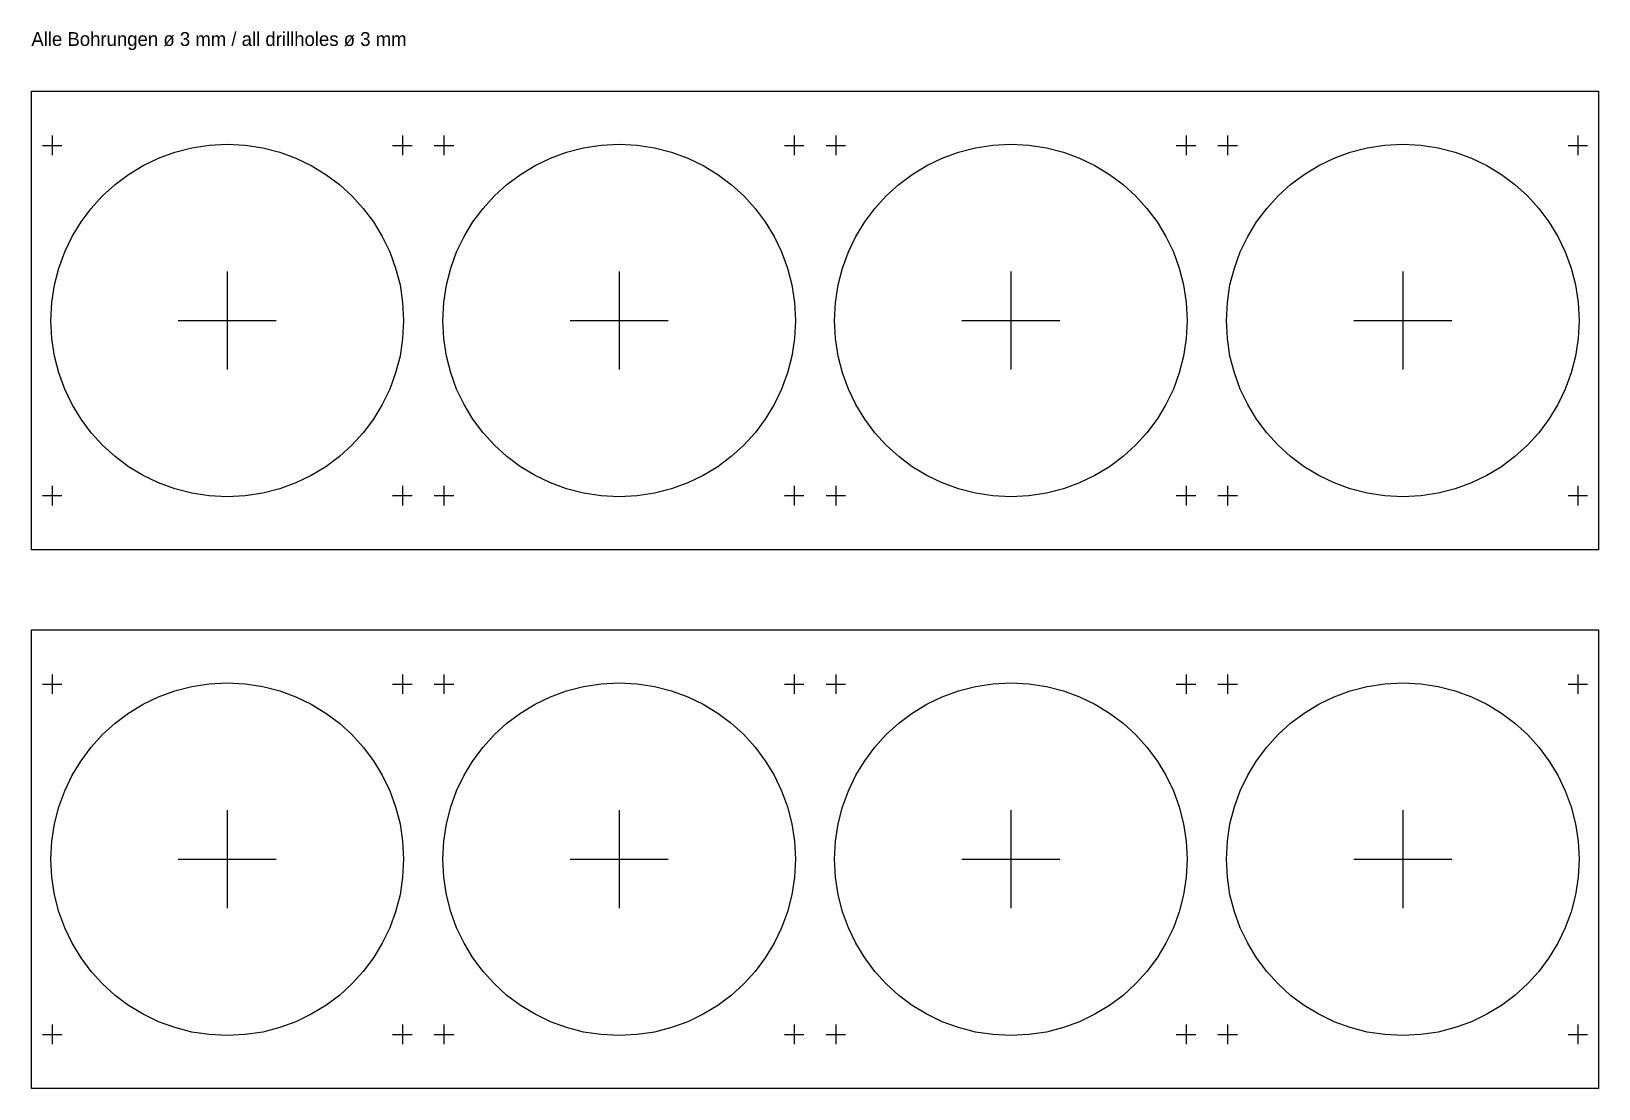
# Model space of a CAD drawing. Extents: x -160 to 160, y -102 to 114.
import ezdxf

# ---------------------------------------------------------------- set-up
doc = ezdxf.new("R2010")
doc.units = 0
doc.layers.add('EBENE_1', color=7, linetype='CONTINUOUS')

# ---------------------------------------------------------------- blocks, each defined once
blk = doc.blocks.new('BLOCK_2')
at = {"layer": 'EBENE_1', "color": 250}
for points in [[(-157.75, 90.75), (-153.75, 90.75)], [(-155.75, 92.75), (-155.75, 88.75)]]:
    blk.add_lwpolyline(points, dxfattribs=at)
blk = doc.blocks.new('BLOCK_3')
at = {"layer": 'EBENE_1', "color": 250}
for points in [[(-86.25, 90.75), (-82.25, 90.75)], [(-84.25, 92.75), (-84.25, 88.75)]]:
    blk.add_lwpolyline(points, dxfattribs=at)
blk = doc.blocks.new('BLOCK_4')
at = {"layer": 'EBENE_1', "color": 250}
for points in [[(-86.25, 19.25), (-82.25, 19.25)], [(-84.25, 21.25), (-84.25, 17.25)]]:
    blk.add_lwpolyline(points, dxfattribs=at)
blk = doc.blocks.new('BLOCK_5')
at = {"layer": 'EBENE_1', "color": 250}
for points in [[(-157.75, 19.25), (-153.75, 19.25)], [(-155.75, 21.25), (-155.75, 17.25)]]:
    blk.add_lwpolyline(points, dxfattribs=at)
blk = doc.blocks.new('BLOCK_6')
at = {"layer": 'EBENE_1', "color": 250}
for points in [[(-130.71, 89.38), (-127.26, 90.27)], [(-127.26, 90.27), (-123.68, 90.81)], [(-123.68, 90.81), (-120, 91)], [(-120, 91), (-116.32, 90.81)], [(-116.32, 90.81), (-112.74, 90.27)], [(-112.74, 90.27), (-109.29, 89.38)], [(-140.13, 84.85), (-137.16, 86.65)], [(-137.16, 86.65), (-134.01, 88.17)], [(-134.01, 88.17), (-130.71, 89.38)], [(-109.29, 89.38), (-105.99, 88.17)], [(-105.99, 88.17), (-102.84, 86.65)], [(-102.84, 86.65), (-99.87, 84.85)], [(-142.9, 82.78), (-140.13, 84.85)], [(-99.87, 84.85), (-97.1, 82.78)], [(-147.78, 77.9), (-145.46, 80.46)], [(-145.46, 80.46), (-142.9, 82.78)], [(-97.1, 82.78), (-94.54, 80.46)], [(-94.54, 80.46), (-92.22, 77.9)], [(-149.85, 75.13), (-147.78, 77.9)], [(-92.22, 77.9), (-90.15, 75.13)], [(-151.65, 72.16), (-149.85, 75.13)], [(-90.15, 75.13), (-88.34, 72.16)], [(-153.17, 69.01), (-151.65, 72.16)], [(-88.34, 72.16), (-86.83, 69.01)], [(-154.38, 65.71), (-153.17, 69.01)], [(-86.83, 69.01), (-85.62, 65.71)], [(-155.27, 62.26), (-154.38, 65.71)], [(-85.62, 65.71), (-84.73, 62.26)], [(-155.81, 58.68), (-155.27, 62.26)], [(-84.73, 62.26), (-84.19, 58.68)], [(-156, 55), (-155.81, 58.68)], [(-84.19, 58.68), (-84, 55)], [(-155.81, 51.32), (-156, 55)], [(-84, 55), (-84.19, 51.32)], [(-84, 55), (-84, 55)], [(-155.27, 47.74), (-155.81, 51.32)], [(-84.19, 51.32), (-84.73, 47.74)], [(-154.38, 44.29), (-155.27, 47.74)], [(-84.73, 47.74), (-85.62, 44.29)], [(-153.17, 40.99), (-154.38, 44.29)], [(-85.62, 44.29), (-86.83, 40.99)], [(-151.65, 37.84), (-153.17, 40.99)], [(-86.83, 40.99), (-88.34, 37.84)], [(-149.85, 34.87), (-151.65, 37.84)], [(-88.34, 37.84), (-90.15, 34.87)], [(-147.78, 32.1), (-149.85, 34.87)], [(-145.46, 29.54), (-147.78, 32.1)], [(-92.22, 32.1), (-94.54, 29.54)], [(-90.15, 34.87), (-92.22, 32.1)], [(-142.9, 27.22), (-145.46, 29.54)], [(-94.54, 29.54), (-97.1, 27.22)], [(-140.13, 25.15), (-142.9, 27.22)], [(-97.1, 27.22), (-99.87, 25.15)], [(-137.16, 23.35), (-140.13, 25.15)], [(-134.01, 21.83), (-137.16, 23.35)], [(-102.84, 23.35), (-105.99, 21.83)], [(-99.87, 25.15), (-102.84, 23.35)], [(-130.71, 20.62), (-134.01, 21.83)], [(-127.26, 19.73), (-130.71, 20.62)], [(-123.68, 19.19), (-127.26, 19.73)], [(-112.74, 19.73), (-116.32, 19.19)], [(-109.29, 20.62), (-112.74, 19.73)], [(-105.99, 21.83), (-109.29, 20.62)], [(-120, 19), (-123.68, 19.19)], [(-116.32, 19.19), (-120, 19)]]:
    blk.add_lwpolyline(points, dxfattribs=at)
blk = doc.blocks.new('BLOCK_7')
at = {"layer": 'EBENE_1', "color": 250}
for points in [[(-77.75, 90.75), (-73.75, 90.75)], [(-75.75, 92.75), (-75.75, 88.75)]]:
    blk.add_lwpolyline(points, dxfattribs=at)
blk = doc.blocks.new('BLOCK_8')
at = {"layer": 'EBENE_1', "color": 250}
for points in [[(-6.25, 90.75), (-2.25, 90.75)], [(-4.25, 92.75), (-4.25, 88.75)]]:
    blk.add_lwpolyline(points, dxfattribs=at)
blk = doc.blocks.new('BLOCK_9')
at = {"layer": 'EBENE_1', "color": 250}
for points in [[(-6.25, 19.25), (-2.25, 19.25)], [(-4.25, 21.25), (-4.25, 17.25)]]:
    blk.add_lwpolyline(points, dxfattribs=at)
blk = doc.blocks.new('BLOCK_10')
at = {"layer": 'EBENE_1', "color": 250}
for points in [[(-77.75, 19.25), (-73.75, 19.25)], [(-75.75, 21.25), (-75.75, 17.25)]]:
    blk.add_lwpolyline(points, dxfattribs=at)
blk = doc.blocks.new('BLOCK_11')
at = {"layer": 'EBENE_1', "color": 250}
for points in [[(-50.71, 89.38), (-47.26, 90.27)], [(-47.26, 90.27), (-43.68, 90.81)], [(-43.68, 90.81), (-40, 91)], [(-40, 91), (-36.32, 90.81)], [(-36.32, 90.81), (-32.74, 90.27)], [(-32.74, 90.27), (-29.29, 89.38)], [(-60.13, 84.85), (-57.16, 86.65)], [(-57.16, 86.65), (-54.01, 88.17)], [(-54.01, 88.17), (-50.71, 89.38)], [(-29.29, 89.38), (-25.99, 88.17)], [(-25.99, 88.17), (-22.84, 86.65)], [(-22.84, 86.65), (-19.87, 84.85)], [(-62.9, 82.78), (-60.13, 84.85)], [(-19.87, 84.85), (-17.1, 82.78)], [(-67.78, 77.9), (-65.46, 80.46)], [(-65.46, 80.46), (-62.9, 82.78)], [(-17.1, 82.78), (-14.54, 80.46)], [(-14.54, 80.46), (-12.22, 77.9)], [(-69.85, 75.13), (-67.78, 77.9)], [(-12.22, 77.9), (-10.15, 75.13)], [(-71.65, 72.16), (-69.85, 75.13)], [(-10.15, 75.13), (-8.35, 72.16)], [(-73.17, 69.01), (-71.65, 72.16)], [(-8.35, 72.16), (-6.83, 69.01)], [(-74.38, 65.71), (-73.17, 69.01)], [(-6.83, 69.01), (-5.62, 65.71)], [(-75.27, 62.26), (-74.38, 65.71)], [(-5.62, 65.71), (-4.73, 62.26)], [(-75.81, 58.68), (-75.27, 62.26)], [(-4.73, 62.26), (-4.19, 58.68)], [(-76, 55), (-75.81, 58.68)], [(-4.19, 58.68), (-4, 55)], [(-75.81, 51.32), (-76, 55)], [(-4, 55), (-4.19, 51.32)], [(-4, 55), (-4, 55)], [(-75.27, 47.74), (-75.81, 51.32)], [(-4.19, 51.32), (-4.73, 47.74)], [(-74.38, 44.29), (-75.27, 47.74)], [(-4.73, 47.74), (-5.62, 44.29)], [(-73.17, 40.99), (-74.38, 44.29)], [(-5.62, 44.29), (-6.83, 40.99)], [(-71.65, 37.84), (-73.17, 40.99)], [(-6.83, 40.99), (-8.35, 37.84)], [(-69.85, 34.87), (-71.65, 37.84)], [(-8.35, 37.84), (-10.15, 34.87)], [(-67.78, 32.1), (-69.85, 34.87)], [(-65.46, 29.54), (-67.78, 32.1)], [(-12.22, 32.1), (-14.54, 29.54)], [(-10.15, 34.87), (-12.22, 32.1)], [(-62.9, 27.22), (-65.46, 29.54)], [(-14.54, 29.54), (-17.1, 27.22)], [(-60.13, 25.15), (-62.9, 27.22)], [(-17.1, 27.22), (-19.87, 25.15)], [(-57.16, 23.35), (-60.13, 25.15)], [(-54.01, 21.83), (-57.16, 23.35)], [(-22.84, 23.35), (-25.99, 21.83)], [(-19.87, 25.15), (-22.84, 23.35)], [(-50.71, 20.62), (-54.01, 21.83)], [(-47.26, 19.73), (-50.71, 20.62)], [(-43.68, 19.19), (-47.26, 19.73)], [(-32.74, 19.73), (-36.32, 19.19)], [(-29.29, 20.62), (-32.74, 19.73)], [(-25.99, 21.83), (-29.29, 20.62)], [(-40, 19), (-43.68, 19.19)], [(-36.32, 19.19), (-40, 19)]]:
    blk.add_lwpolyline(points, dxfattribs=at)
blk = doc.blocks.new('BLOCK_12')
at = {"layer": 'EBENE_1', "color": 250}
for points in [[(2.25, 90.75), (6.25, 90.75)], [(4.25, 92.75), (4.25, 88.75)]]:
    blk.add_lwpolyline(points, dxfattribs=at)
blk = doc.blocks.new('BLOCK_13')
at = {"layer": 'EBENE_1', "color": 250}
for points in [[(73.75, 90.75), (77.75, 90.75)], [(75.75, 92.75), (75.75, 88.75)]]:
    blk.add_lwpolyline(points, dxfattribs=at)
blk = doc.blocks.new('BLOCK_14')
at = {"layer": 'EBENE_1', "color": 250}
for points in [[(73.75, 19.25), (77.75, 19.25)], [(75.75, 21.25), (75.75, 17.25)]]:
    blk.add_lwpolyline(points, dxfattribs=at)
blk = doc.blocks.new('BLOCK_15')
at = {"layer": 'EBENE_1', "color": 250}
for points in [[(2.25, 19.25), (6.25, 19.25)], [(4.25, 21.25), (4.25, 17.25)]]:
    blk.add_lwpolyline(points, dxfattribs=at)
blk = doc.blocks.new('BLOCK_16')
at = {"layer": 'EBENE_1', "color": 250}
for points in [[(29.29, 89.38), (32.74, 90.27)], [(32.74, 90.27), (36.32, 90.81)], [(36.32, 90.81), (40, 91)], [(40, 91), (43.68, 90.81)], [(43.68, 90.81), (47.26, 90.27)], [(47.26, 90.27), (50.71, 89.38)], [(19.87, 84.85), (22.84, 86.65)], [(22.84, 86.65), (25.99, 88.17)], [(25.99, 88.17), (29.29, 89.38)], [(50.71, 89.38), (54.01, 88.17)], [(54.01, 88.17), (57.16, 86.65)], [(57.16, 86.65), (60.13, 84.85)], [(17.1, 82.78), (19.87, 84.85)], [(60.13, 84.85), (62.9, 82.78)], [(12.22, 77.9), (14.54, 80.46)], [(14.54, 80.46), (17.1, 82.78)], [(62.9, 82.78), (65.46, 80.46)], [(65.46, 80.46), (67.78, 77.9)], [(10.15, 75.13), (12.22, 77.9)], [(67.78, 77.9), (69.85, 75.13)], [(8.35, 72.16), (10.15, 75.13)], [(69.85, 75.13), (71.65, 72.16)], [(6.83, 69.01), (8.35, 72.16)], [(71.65, 72.16), (73.17, 69.01)], [(5.62, 65.71), (6.83, 69.01)], [(73.17, 69.01), (74.38, 65.71)], [(4.73, 62.26), (5.62, 65.71)], [(74.38, 65.71), (75.27, 62.26)], [(4.19, 58.68), (4.73, 62.26)], [(75.27, 62.26), (75.81, 58.68)], [(4, 55), (4.19, 58.68)], [(75.81, 58.68), (76, 55)], [(4.19, 51.32), (4, 55)], [(76, 55), (75.81, 51.32)], [(76, 55), (76, 55)], [(4.73, 47.74), (4.19, 51.32)], [(75.81, 51.32), (75.27, 47.74)], [(5.62, 44.29), (4.73, 47.74)], [(75.27, 47.74), (74.38, 44.29)], [(6.83, 40.99), (5.62, 44.29)], [(74.38, 44.29), (73.17, 40.99)], [(8.35, 37.84), (6.83, 40.99)], [(73.17, 40.99), (71.65, 37.84)], [(10.15, 34.87), (8.35, 37.84)], [(71.65, 37.84), (69.85, 34.87)], [(12.22, 32.1), (10.15, 34.87)], [(14.54, 29.54), (12.22, 32.1)], [(67.78, 32.1), (65.46, 29.54)], [(69.85, 34.87), (67.78, 32.1)], [(17.1, 27.22), (14.54, 29.54)], [(65.46, 29.54), (62.9, 27.22)], [(19.87, 25.15), (17.1, 27.22)], [(62.9, 27.22), (60.13, 25.15)], [(22.84, 23.35), (19.87, 25.15)], [(25.99, 21.83), (22.84, 23.35)], [(57.16, 23.35), (54.01, 21.83)], [(60.13, 25.15), (57.16, 23.35)], [(29.29, 20.62), (25.99, 21.83)], [(32.74, 19.73), (29.29, 20.62)], [(36.32, 19.19), (32.74, 19.73)], [(47.26, 19.73), (43.68, 19.19)], [(50.71, 20.62), (47.26, 19.73)], [(54.01, 21.83), (50.71, 20.62)], [(40, 19), (36.32, 19.19)], [(43.68, 19.19), (40, 19)]]:
    blk.add_lwpolyline(points, dxfattribs=at)
blk = doc.blocks.new('BLOCK_17')
at = {"layer": 'EBENE_1', "color": 250}
for points in [[(82.25, 90.75), (86.25, 90.75)], [(84.25, 92.75), (84.25, 88.75)]]:
    blk.add_lwpolyline(points, dxfattribs=at)
blk = doc.blocks.new('BLOCK_18')
at = {"layer": 'EBENE_1', "color": 250}
for points in [[(153.75, 90.75), (157.75, 90.75)], [(155.75, 92.75), (155.75, 88.75)]]:
    blk.add_lwpolyline(points, dxfattribs=at)
blk = doc.blocks.new('BLOCK_19')
at = {"layer": 'EBENE_1', "color": 250}
for points in [[(153.75, 19.25), (157.75, 19.25)], [(155.75, 21.25), (155.75, 17.25)]]:
    blk.add_lwpolyline(points, dxfattribs=at)
blk = doc.blocks.new('BLOCK_20')
at = {"layer": 'EBENE_1', "color": 250}
for points in [[(82.25, 19.25), (86.25, 19.25)], [(84.25, 21.25), (84.25, 17.25)]]:
    blk.add_lwpolyline(points, dxfattribs=at)
blk = doc.blocks.new('BLOCK_21')
at = {"layer": 'EBENE_1', "color": 250}
for points in [[(109.29, 89.38), (112.74, 90.27)], [(112.74, 90.27), (116.32, 90.81)], [(116.32, 90.81), (120, 91)], [(120, 91), (123.68, 90.81)], [(123.68, 90.81), (127.26, 90.27)], [(127.26, 90.27), (130.71, 89.38)], [(99.87, 84.85), (102.84, 86.65)], [(102.84, 86.65), (105.99, 88.17)], [(105.99, 88.17), (109.29, 89.38)], [(130.71, 89.38), (134.01, 88.17)], [(134.01, 88.17), (137.16, 86.65)], [(137.16, 86.65), (140.13, 84.85)], [(97.1, 82.78), (99.87, 84.85)], [(140.13, 84.85), (142.9, 82.78)], [(92.22, 77.9), (94.54, 80.46)], [(94.54, 80.46), (97.1, 82.78)], [(142.9, 82.78), (145.46, 80.46)], [(145.46, 80.46), (147.78, 77.9)], [(90.15, 75.13), (92.22, 77.9)], [(147.78, 77.9), (149.85, 75.13)], [(88.35, 72.16), (90.15, 75.13)], [(149.85, 75.13), (151.65, 72.16)], [(86.83, 69.01), (88.35, 72.16)], [(151.65, 72.16), (153.17, 69.01)], [(85.62, 65.71), (86.83, 69.01)], [(153.17, 69.01), (154.38, 65.71)], [(84.73, 62.26), (85.62, 65.71)], [(154.38, 65.71), (155.27, 62.26)], [(84.19, 58.68), (84.73, 62.26)], [(155.27, 62.26), (155.81, 58.68)], [(84, 55), (84.19, 58.68)], [(155.81, 58.68), (156, 55)], [(84.19, 51.32), (84, 55)], [(156, 55), (155.81, 51.32)], [(156, 55), (156, 55)], [(84.73, 47.74), (84.19, 51.32)], [(155.81, 51.32), (155.27, 47.74)], [(85.62, 44.29), (84.73, 47.74)], [(155.27, 47.74), (154.38, 44.29)], [(86.83, 40.99), (85.62, 44.29)], [(154.38, 44.29), (153.17, 40.99)], [(88.35, 37.84), (86.83, 40.99)], [(153.17, 40.99), (151.65, 37.84)], [(90.15, 34.87), (88.35, 37.84)], [(151.65, 37.84), (149.85, 34.87)], [(92.22, 32.1), (90.15, 34.87)], [(94.54, 29.54), (92.22, 32.1)], [(147.78, 32.1), (145.46, 29.54)], [(149.85, 34.87), (147.78, 32.1)], [(97.1, 27.22), (94.54, 29.54)], [(145.46, 29.54), (142.9, 27.22)], [(99.87, 25.15), (97.1, 27.22)], [(142.9, 27.22), (140.13, 25.15)], [(102.84, 23.35), (99.87, 25.15)], [(105.99, 21.83), (102.84, 23.35)], [(137.16, 23.35), (134.01, 21.83)], [(140.13, 25.15), (137.16, 23.35)], [(109.29, 20.62), (105.99, 21.83)], [(112.74, 19.73), (109.29, 20.62)], [(116.32, 19.19), (112.74, 19.73)], [(127.26, 19.73), (123.68, 19.19)], [(130.71, 20.62), (127.26, 19.73)], [(134.01, 21.83), (130.71, 20.62)], [(120, 19), (116.32, 19.19)], [(123.68, 19.19), (120, 19)]]:
    blk.add_lwpolyline(points, dxfattribs=at)
blk = doc.blocks.new('BLOCK_22')
at = {"layer": 'EBENE_1', "color": 250}
for points in [[(-155.75, -17.25), (-155.75, -21.25)], [(-157.75, -19.25), (-153.75, -19.25)]]:
    blk.add_lwpolyline(points, dxfattribs=at)
blk = doc.blocks.new('BLOCK_23')
at = {"layer": 'EBENE_1', "color": 250}
for points in [[(-84.25, -17.25), (-84.25, -21.25)], [(-86.25, -19.25), (-82.25, -19.25)]]:
    blk.add_lwpolyline(points, dxfattribs=at)
blk = doc.blocks.new('BLOCK_24')
at = {"layer": 'EBENE_1', "color": 250}
for points in [[(-84.25, -88.75), (-84.25, -92.75)], [(-86.25, -90.75), (-82.25, -90.75)]]:
    blk.add_lwpolyline(points, dxfattribs=at)
blk = doc.blocks.new('BLOCK_25')
at = {"layer": 'EBENE_1', "color": 250}
for points in [[(-155.75, -88.75), (-155.75, -92.75)], [(-157.75, -90.75), (-153.75, -90.75)]]:
    blk.add_lwpolyline(points, dxfattribs=at)
blk = doc.blocks.new('BLOCK_26')
at = {"layer": 'EBENE_1', "color": 250}
for points in [[(-127.26, -19.73), (-123.68, -19.19)], [(-123.68, -19.19), (-120, -19)], [(-120, -19), (-116.32, -19.19)], [(-116.32, -19.19), (-112.74, -19.73)], [(-137.16, -23.35), (-134.01, -21.83)], [(-134.01, -21.83), (-130.71, -20.62)], [(-130.71, -20.62), (-127.26, -19.73)], [(-112.74, -19.73), (-109.29, -20.62)], [(-109.29, -20.62), (-105.99, -21.83)], [(-105.99, -21.83), (-102.84, -23.35)], [(-142.9, -27.22), (-140.13, -25.15)], [(-140.13, -25.15), (-137.16, -23.35)], [(-102.84, -23.35), (-99.87, -25.15)], [(-99.87, -25.15), (-97.1, -27.22)], [(-145.46, -29.54), (-142.9, -27.22)], [(-97.1, -27.22), (-94.54, -29.54)], [(-147.78, -32.1), (-145.46, -29.54)], [(-94.54, -29.54), (-92.22, -32.1)], [(-151.65, -37.84), (-149.85, -34.87)], [(-149.85, -34.87), (-147.78, -32.1)], [(-92.22, -32.1), (-90.15, -34.87)], [(-90.15, -34.87), (-88.35, -37.84)], [(-153.17, -40.99), (-151.65, -37.84)], [(-88.35, -37.84), (-86.83, -40.99)], [(-154.38, -44.29), (-153.17, -40.99)], [(-86.83, -40.99), (-85.62, -44.29)], [(-155.27, -47.74), (-154.38, -44.29)], [(-85.62, -44.29), (-84.73, -47.74)], [(-155.81, -51.32), (-155.27, -47.74)], [(-84.73, -47.74), (-84.19, -51.32)], [(-156, -55), (-155.81, -51.32)], [(-84.19, -51.32), (-84, -55)], [(-155.81, -58.68), (-156, -55)], [(-84, -55), (-84.19, -58.68)], [(-84, -55), (-84, -55)], [(-155.27, -62.26), (-155.81, -58.68)], [(-84.19, -58.68), (-84.73, -62.26)], [(-154.38, -65.71), (-155.27, -62.26)], [(-84.73, -62.26), (-85.62, -65.71)], [(-153.17, -69.01), (-154.38, -65.71)], [(-85.62, -65.71), (-86.83, -69.01)], [(-151.65, -72.16), (-153.17, -69.01)], [(-86.83, -69.01), (-88.35, -72.16)], [(-149.85, -75.13), (-151.65, -72.16)], [(-88.35, -72.16), (-90.15, -75.13)], [(-147.78, -77.9), (-149.85, -75.13)], [(-90.15, -75.13), (-92.22, -77.9)], [(-145.46, -80.46), (-147.78, -77.9)], [(-92.22, -77.9), (-94.54, -80.46)], [(-142.9, -82.78), (-145.46, -80.46)], [(-140.13, -84.85), (-142.9, -82.78)], [(-97.1, -82.78), (-99.87, -84.85)], [(-94.54, -80.46), (-97.1, -82.78)], [(-137.16, -86.65), (-140.13, -84.85)], [(-99.87, -84.85), (-102.84, -86.65)], [(-134.01, -88.17), (-137.16, -86.65)], [(-130.71, -89.38), (-134.01, -88.17)], [(-127.26, -90.27), (-130.71, -89.38)], [(-109.29, -89.38), (-112.74, -90.27)], [(-105.99, -88.17), (-109.29, -89.38)], [(-102.84, -86.65), (-105.99, -88.17)], [(-123.68, -90.81), (-127.26, -90.27)], [(-120, -91), (-123.68, -90.81)], [(-116.32, -90.81), (-120, -91)], [(-112.74, -90.27), (-116.32, -90.81)]]:
    blk.add_lwpolyline(points, dxfattribs=at)
blk = doc.blocks.new('BLOCK_27')
at = {"layer": 'EBENE_1', "color": 250}
for points in [[(-75.75, -17.25), (-75.75, -21.25)], [(-77.75, -19.25), (-73.75, -19.25)]]:
    blk.add_lwpolyline(points, dxfattribs=at)
blk = doc.blocks.new('BLOCK_28')
at = {"layer": 'EBENE_1', "color": 250}
for points in [[(-4.25, -17.25), (-4.25, -21.25)], [(-6.25, -19.25), (-2.25, -19.25)]]:
    blk.add_lwpolyline(points, dxfattribs=at)
blk = doc.blocks.new('BLOCK_29')
at = {"layer": 'EBENE_1', "color": 250}
for points in [[(-4.25, -88.75), (-4.25, -92.75)], [(-6.25, -90.75), (-2.25, -90.75)]]:
    blk.add_lwpolyline(points, dxfattribs=at)
blk = doc.blocks.new('BLOCK_30')
at = {"layer": 'EBENE_1', "color": 250}
for points in [[(-75.75, -88.75), (-75.75, -92.75)], [(-77.75, -90.75), (-73.75, -90.75)]]:
    blk.add_lwpolyline(points, dxfattribs=at)
blk = doc.blocks.new('BLOCK_31')
at = {"layer": 'EBENE_1', "color": 250}
for points in [[(-47.26, -19.73), (-43.68, -19.19)], [(-43.68, -19.19), (-40, -19)], [(-40, -19), (-36.32, -19.19)], [(-36.32, -19.19), (-32.74, -19.73)], [(-57.16, -23.35), (-54.01, -21.83)], [(-54.01, -21.83), (-50.71, -20.62)], [(-50.71, -20.62), (-47.26, -19.73)], [(-32.74, -19.73), (-29.29, -20.62)], [(-29.29, -20.62), (-25.99, -21.83)], [(-25.99, -21.83), (-22.84, -23.35)], [(-62.9, -27.22), (-60.13, -25.15)], [(-60.13, -25.15), (-57.16, -23.35)], [(-22.84, -23.35), (-19.87, -25.15)], [(-19.87, -25.15), (-17.1, -27.22)], [(-65.46, -29.54), (-62.9, -27.22)], [(-17.1, -27.22), (-14.54, -29.54)], [(-67.78, -32.1), (-65.46, -29.54)], [(-14.54, -29.54), (-12.22, -32.1)], [(-71.66, -37.84), (-69.85, -34.87)], [(-69.85, -34.87), (-67.78, -32.1)], [(-12.22, -32.1), (-10.15, -34.87)], [(-10.15, -34.87), (-8.35, -37.84)], [(-73.17, -40.99), (-71.66, -37.84)], [(-8.35, -37.84), (-6.83, -40.99)], [(-74.38, -44.29), (-73.17, -40.99)], [(-6.83, -40.99), (-5.62, -44.29)], [(-75.27, -47.74), (-74.38, -44.29)], [(-5.62, -44.29), (-4.73, -47.74)], [(-75.81, -51.32), (-75.27, -47.74)], [(-4.73, -47.74), (-4.19, -51.32)], [(-76, -55), (-75.81, -51.32)], [(-4.19, -51.32), (-4, -55)], [(-75.81, -58.68), (-76, -55)], [(-4, -55), (-4.19, -58.68)], [(-4, -55), (-4, -55)], [(-75.27, -62.26), (-75.81, -58.68)], [(-4.19, -58.68), (-4.73, -62.26)], [(-74.38, -65.71), (-75.27, -62.26)], [(-4.73, -62.26), (-5.62, -65.71)], [(-73.17, -69.01), (-74.38, -65.71)], [(-5.62, -65.71), (-6.83, -69.01)], [(-71.66, -72.16), (-73.17, -69.01)], [(-6.83, -69.01), (-8.35, -72.16)], [(-69.85, -75.13), (-71.66, -72.16)], [(-8.35, -72.16), (-10.15, -75.13)], [(-67.78, -77.9), (-69.85, -75.13)], [(-10.15, -75.13), (-12.22, -77.9)], [(-65.46, -80.46), (-67.78, -77.9)], [(-12.22, -77.9), (-14.54, -80.46)], [(-62.9, -82.78), (-65.46, -80.46)], [(-60.13, -84.85), (-62.9, -82.78)], [(-17.1, -82.78), (-19.87, -84.85)], [(-14.54, -80.46), (-17.1, -82.78)], [(-57.16, -86.65), (-60.13, -84.85)], [(-19.87, -84.85), (-22.84, -86.65)], [(-54.01, -88.17), (-57.16, -86.65)], [(-50.71, -89.38), (-54.01, -88.17)], [(-47.26, -90.27), (-50.71, -89.38)], [(-29.29, -89.38), (-32.74, -90.27)], [(-25.99, -88.17), (-29.29, -89.38)], [(-22.84, -86.65), (-25.99, -88.17)], [(-43.68, -90.81), (-47.26, -90.27)], [(-40, -91), (-43.68, -90.81)], [(-36.32, -90.81), (-40, -91)], [(-32.74, -90.27), (-36.32, -90.81)]]:
    blk.add_lwpolyline(points, dxfattribs=at)
blk = doc.blocks.new('BLOCK_32')
at = {"layer": 'EBENE_1', "color": 250}
for points in [[(4.25, -17.25), (4.25, -21.25)], [(2.25, -19.25), (6.25, -19.25)]]:
    blk.add_lwpolyline(points, dxfattribs=at)
blk = doc.blocks.new('BLOCK_33')
at = {"layer": 'EBENE_1', "color": 250}
for points in [[(75.75, -17.25), (75.75, -21.25)], [(73.75, -19.25), (77.75, -19.25)]]:
    blk.add_lwpolyline(points, dxfattribs=at)
blk = doc.blocks.new('BLOCK_34')
at = {"layer": 'EBENE_1', "color": 250}
for points in [[(75.75, -88.75), (75.75, -92.75)], [(73.75, -90.75), (77.75, -90.75)]]:
    blk.add_lwpolyline(points, dxfattribs=at)
blk = doc.blocks.new('BLOCK_35')
at = {"layer": 'EBENE_1', "color": 250}
for points in [[(4.25, -88.75), (4.25, -92.75)], [(2.25, -90.75), (6.25, -90.75)]]:
    blk.add_lwpolyline(points, dxfattribs=at)
blk = doc.blocks.new('BLOCK_36')
at = {"layer": 'EBENE_1', "color": 250}
for points in [[(32.74, -19.73), (36.32, -19.19)], [(36.32, -19.19), (40, -19)], [(40, -19), (43.68, -19.19)], [(43.68, -19.19), (47.26, -19.73)], [(22.84, -23.35), (25.99, -21.83)], [(25.99, -21.83), (29.29, -20.62)], [(29.29, -20.62), (32.74, -19.73)], [(47.26, -19.73), (50.71, -20.62)], [(50.71, -20.62), (54.01, -21.83)], [(54.01, -21.83), (57.16, -23.35)], [(17.1, -27.22), (19.87, -25.15)], [(19.87, -25.15), (22.84, -23.35)], [(57.16, -23.35), (60.13, -25.15)], [(60.13, -25.15), (62.9, -27.22)], [(14.54, -29.54), (17.1, -27.22)], [(62.9, -27.22), (65.46, -29.54)], [(12.22, -32.1), (14.54, -29.54)], [(65.46, -29.54), (67.78, -32.1)], [(8.34, -37.84), (10.15, -34.87)], [(10.15, -34.87), (12.22, -32.1)], [(67.78, -32.1), (69.85, -34.87)], [(69.85, -34.87), (71.65, -37.84)], [(6.83, -40.99), (8.34, -37.84)], [(71.65, -37.84), (73.17, -40.99)], [(5.62, -44.29), (6.83, -40.99)], [(73.17, -40.99), (74.38, -44.29)], [(4.73, -47.74), (5.62, -44.29)], [(74.38, -44.29), (75.27, -47.74)], [(4.19, -51.32), (4.73, -47.74)], [(75.27, -47.74), (75.81, -51.32)], [(4, -55), (4.19, -51.32)], [(75.81, -51.32), (76, -55)], [(4.19, -58.68), (4, -55)], [(76, -55), (75.81, -58.68)], [(76, -55), (76, -55)], [(4.73, -62.26), (4.19, -58.68)], [(75.81, -58.68), (75.27, -62.26)], [(5.62, -65.71), (4.73, -62.26)], [(75.27, -62.26), (74.38, -65.71)], [(6.83, -69.01), (5.62, -65.71)], [(74.38, -65.71), (73.17, -69.01)], [(8.34, -72.16), (6.83, -69.01)], [(73.17, -69.01), (71.65, -72.16)], [(10.15, -75.13), (8.34, -72.16)], [(71.65, -72.16), (69.85, -75.13)], [(12.22, -77.9), (10.15, -75.13)], [(69.85, -75.13), (67.78, -77.9)], [(14.54, -80.46), (12.22, -77.9)], [(67.78, -77.9), (65.46, -80.46)], [(17.1, -82.78), (14.54, -80.46)], [(19.87, -84.85), (17.1, -82.78)], [(62.9, -82.78), (60.13, -84.85)], [(65.46, -80.46), (62.9, -82.78)], [(22.84, -86.65), (19.87, -84.85)], [(60.13, -84.85), (57.16, -86.65)], [(25.99, -88.17), (22.84, -86.65)], [(29.29, -89.38), (25.99, -88.17)], [(32.74, -90.27), (29.29, -89.38)], [(50.71, -89.38), (47.26, -90.27)], [(54.01, -88.17), (50.71, -89.38)], [(57.16, -86.65), (54.01, -88.17)], [(36.32, -90.81), (32.74, -90.27)], [(40, -91), (36.32, -90.81)], [(43.68, -90.81), (40, -91)], [(47.26, -90.27), (43.68, -90.81)]]:
    blk.add_lwpolyline(points, dxfattribs=at)
blk = doc.blocks.new('BLOCK_37')
at = {"layer": 'EBENE_1', "color": 250}
for points in [[(84.25, -17.25), (84.25, -21.25)], [(82.25, -19.25), (86.25, -19.25)]]:
    blk.add_lwpolyline(points, dxfattribs=at)
blk = doc.blocks.new('BLOCK_38')
at = {"layer": 'EBENE_1', "color": 250}
for points in [[(155.75, -17.25), (155.75, -21.25)], [(153.75, -19.25), (157.75, -19.25)]]:
    blk.add_lwpolyline(points, dxfattribs=at)
blk = doc.blocks.new('BLOCK_39')
at = {"layer": 'EBENE_1', "color": 250}
for points in [[(155.75, -88.75), (155.75, -92.75)], [(153.75, -90.75), (157.75, -90.75)]]:
    blk.add_lwpolyline(points, dxfattribs=at)
blk = doc.blocks.new('BLOCK_40')
at = {"layer": 'EBENE_1', "color": 250}
for points in [[(84.25, -88.75), (84.25, -92.75)], [(82.25, -90.75), (86.25, -90.75)]]:
    blk.add_lwpolyline(points, dxfattribs=at)
blk = doc.blocks.new('BLOCK_41')
at = {"layer": 'EBENE_1', "color": 250}
for points in [[(112.74, -19.73), (116.32, -19.19)], [(116.32, -19.19), (120, -19)], [(120, -19), (123.68, -19.19)], [(123.68, -19.19), (127.26, -19.73)], [(102.84, -23.35), (105.99, -21.83)], [(105.99, -21.83), (109.29, -20.62)], [(109.29, -20.62), (112.74, -19.73)], [(127.26, -19.73), (130.71, -20.62)], [(130.71, -20.62), (134.01, -21.83)], [(134.01, -21.83), (137.16, -23.35)], [(97.1, -27.22), (99.87, -25.15)], [(99.87, -25.15), (102.84, -23.35)], [(137.16, -23.35), (140.13, -25.15)], [(140.13, -25.15), (142.9, -27.22)], [(94.54, -29.54), (97.1, -27.22)], [(142.9, -27.22), (145.46, -29.54)], [(92.22, -32.1), (94.54, -29.54)], [(145.46, -29.54), (147.78, -32.1)], [(88.34, -37.84), (90.15, -34.87)], [(90.15, -34.87), (92.22, -32.1)], [(147.78, -32.1), (149.85, -34.87)], [(149.85, -34.87), (151.65, -37.84)], [(86.83, -40.99), (88.34, -37.84)], [(151.65, -37.84), (153.17, -40.99)], [(85.62, -44.29), (86.83, -40.99)], [(153.17, -40.99), (154.38, -44.29)], [(84.73, -47.74), (85.62, -44.29)], [(154.38, -44.29), (155.27, -47.74)], [(84.19, -51.32), (84.73, -47.74)], [(155.27, -47.74), (155.81, -51.32)], [(84, -55), (84.19, -51.32)], [(155.81, -51.32), (156, -55)], [(84.19, -58.68), (84, -55)], [(156, -55), (155.81, -58.68)], [(156, -55), (156, -55)], [(84.73, -62.26), (84.19, -58.68)], [(155.81, -58.68), (155.27, -62.26)], [(85.62, -65.71), (84.73, -62.26)], [(155.27, -62.26), (154.38, -65.71)], [(86.83, -69.01), (85.62, -65.71)], [(154.38, -65.71), (153.17, -69.01)], [(88.34, -72.16), (86.83, -69.01)], [(153.17, -69.01), (151.65, -72.16)], [(90.15, -75.13), (88.34, -72.16)], [(151.65, -72.16), (149.85, -75.13)], [(92.22, -77.9), (90.15, -75.13)], [(149.85, -75.13), (147.78, -77.9)], [(94.54, -80.46), (92.22, -77.9)], [(147.78, -77.9), (145.46, -80.46)], [(97.1, -82.78), (94.54, -80.46)], [(99.87, -84.85), (97.1, -82.78)], [(142.9, -82.78), (140.13, -84.85)], [(145.46, -80.46), (142.9, -82.78)], [(102.84, -86.65), (99.87, -84.85)], [(140.13, -84.85), (137.16, -86.65)], [(105.99, -88.17), (102.84, -86.65)], [(109.29, -89.38), (105.99, -88.17)], [(112.74, -90.27), (109.29, -89.38)], [(130.71, -89.38), (127.26, -90.27)], [(134.01, -88.17), (130.71, -89.38)], [(137.16, -86.65), (134.01, -88.17)], [(116.32, -90.81), (112.74, -90.27)], [(120, -91), (116.32, -90.81)], [(123.68, -90.81), (120, -91)], [(127.26, -90.27), (123.68, -90.81)]]:
    blk.add_lwpolyline(points, dxfattribs=at)

msp = doc.modelspace()

# ---------------------------------------------------------------- linework, layer by layer
at = {"layer": 'EBENE_1', "color": 250}
for points in [[(160, 101.83), (160, 8.17), (-160, 8.17), (-160, 101.83), (160, 101.83)], [(-120, 65), (-120, 45)], [(-40, 65), (-40, 45)], [(40, 65), (40, 45)], [(120, 65), (120, 45)], [(-130, 55), (-110, 55)], [(-50, 55), (-30, 55)], [(30, 55), (50, 55)], [(110, 55), (130, 55)], [(160, -8.17), (160, -101.83), (-160, -101.83), (-160, -8.17), (160, -8.17)], [(-120, -45), (-120, -65)], [(-40, -45), (-40, -65)], [(40, -45), (40, -65)], [(120, -45), (120, -65)], [(-130, -55), (-110, -55)], [(-50, -55), (-30, -55)], [(30, -55), (50, -55)], [(110, -55), (130, -55)]]:
    msp.add_lwpolyline(points, dxfattribs=at)

# ---------------------------------------------------------------- block references
at = {"layer": 'EBENE_1'}
for name in ['BLOCK_2', 'BLOCK_6', 'BLOCK_3', 'BLOCK_7', 'BLOCK_11', 'BLOCK_8', 'BLOCK_12', 'BLOCK_16', 'BLOCK_13', 'BLOCK_17', 'BLOCK_21', 'BLOCK_18', 'BLOCK_5', 'BLOCK_4', 'BLOCK_10', 'BLOCK_9', 'BLOCK_15', 'BLOCK_14', 'BLOCK_20', 'BLOCK_19', 'BLOCK_22', 'BLOCK_26', 'BLOCK_23', 'BLOCK_27', 'BLOCK_31', 'BLOCK_28', 'BLOCK_32', 'BLOCK_36', 'BLOCK_33', 'BLOCK_37', 'BLOCK_41', 'BLOCK_38', 'BLOCK_25', 'BLOCK_24', 'BLOCK_30', 'BLOCK_29', 'BLOCK_35', 'BLOCK_34', 'BLOCK_40', 'BLOCK_39']:
    msp.add_blockref(name, (0, 0), dxfattribs=at)

# ---------------------------------------------------------------- texts
at = {"layer": 'EBENE_1', "color": 250, "insert": (-160, 110.21), "char_height": 2.832, "attachment_point": 7}
msp.add_mtext('\\fAndale Mono|b0|i0|c0|p34;\\W1;Alle Bohrungen ø 3 mm / all drillholes ø 3 mm', dxfattribs=at)

doc.saveas('drawing.dxf')
